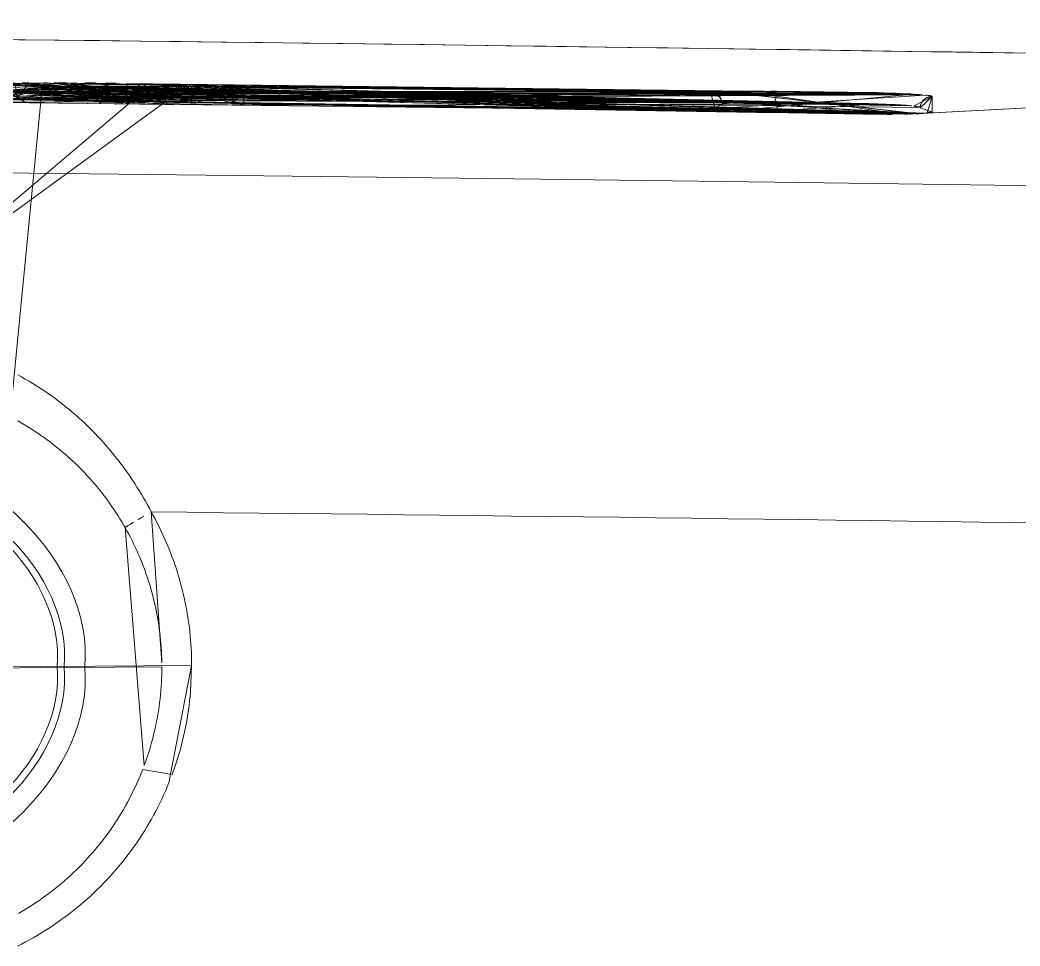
# Model space of a CAD drawing. Header units: millimetres. Extents: x 521 to 148073, y -17811 to 32040.
# Drawn here: x 59825.83 to 59843.48, y 10262.52 to 10278.86 of the extents above; entities that cross this region are included whole.
import ezdxf

# ---------------------------------------------------------------- set-up
doc = ezdxf.new("R2010")
doc.units = ezdxf.units.MM
doc.layers.add('Datové rozvody', color=6, linetype='Continuous')
doc.layers.add('PDF_Geometrie', color=7, linetype='Continuous', true_color=0xbdbdbd)

# ---------------------------------------------------------------- blocks, each defined once
blk = doc.blocks.new('projektor')
at = {"layer": 'PDF_Geometrie', "lineweight": 13}
for points in [[(86469.263, 15035.008), (86469.236, 15032.116), (86469.208, 15029.33), (86469.18, 15026.645), (86469.152, 15024.047), (86469.122, 15021.533), (86469.094, 15019.107), (86469.065, 15016.757), (86469.035, 15014.483), (86469.006, 15012.286), (86468.978, 15010.157), (86468.948, 15008.094), (86468.92, 15006.098)], [(86463.075, 15023.428), (86463.125, 15023.458), (86463.176, 15023.487), (86463.228, 15023.519), (86463.279, 15023.55), (86463.329, 15023.583), (86463.379, 15023.615), (86463.429, 15023.65), (86463.479, 15023.684), (86463.529, 15023.72), (86463.579, 15023.757), (86463.629, 15023.794), (86463.677, 15023.832), (86463.727, 15023.872), (86463.775, 15023.911), (86463.824, 15023.952), (86463.872, 15023.993), (86463.92, 15024.035), (86463.967, 15024.079), (86464.015, 15024.123), (86464.06, 15024.168), (86464.107, 15024.213), (86464.152, 15024.259), (86464.198, 15024.307), (86464.242, 15024.355), (86464.287, 15024.404), (86464.331, 15024.453), (86464.374, 15024.503), (86464.416, 15024.554), (86464.459, 15024.606), (86464.5, 15024.659), (86464.541, 15024.712), (86464.581, 15024.766), (86464.621, 15024.82), (86464.659, 15024.875), (86464.697, 15024.93), (86464.734, 15024.985), (86464.77, 15025.042), (86464.806, 15025.099), (86464.841, 15025.156), (86464.875, 15025.214), (86464.907, 15025.272)], [(86468.685, 15041.018), (86470.632, 15024.855), (86470.633, 15024.854), (86470.634, 15024.854), (86470.635, 15024.852), (86470.636, 15024.851), (86470.636, 15024.849), (86470.637, 15024.846), (86470.638, 15024.843), (86470.639, 15024.84), (86470.64, 15024.837), (86470.641, 15024.833), (86470.641, 15024.829), (86470.641, 15024.824), (86470.642, 15024.819), (86470.643, 15024.814), (86470.644, 15024.808), (86470.645, 15024.802), (86470.646, 15024.795), (86470.646, 15024.789), (86470.647, 15024.782), (86470.648, 15024.775), (86470.648, 15024.767), (86470.648, 15024.759), (86470.649, 15024.751), (86470.651, 15024.732), (86470.4, 15022.913), (86470.399, 15022.913), (86470.399, 15022.914), (86470.399, 15022.915), (86470.398, 15022.916), (86470.398, 15022.917), (86470.398, 15022.918), (86470.398, 15022.919), (86470.397, 15022.92), (86470.397, 15022.923), (86470.397, 15022.924), (86470.397, 15022.926), (86470.397, 15022.928), (86470.397, 15022.93), (86470.397, 15022.932), (86470.397, 15022.934), (86470.396, 15022.937), (86470.396, 15022.939), (86470.396, 15022.942), (86470.396, 15022.948)], [(86471.575, 15036.937), (86471.542, 15033.564), (86471.509, 15030.308), (86471.475, 15027.17), (86471.44, 15024.134), (86471.404, 15021.201), (86471.369, 15018.37), (86471.332, 15015.629), (86471.296, 15012.977), (86471.259, 15010.415), (86471.223, 15007.933)], [(86456.45, 15025.262), (86456.485, 15025.202), (86456.52, 15025.143), (86456.557, 15025.084), (86456.594, 15025.025), (86456.632, 15024.967), (86456.67, 15024.909), (86456.711, 15024.852), (86456.751, 15024.796), (86456.793, 15024.74), (86456.834, 15024.685), (86456.877, 15024.63), (86456.921, 15024.577), (86456.966, 15024.524), (86457.011, 15024.471), (86457.057, 15024.419), (86457.104, 15024.367), (86457.151, 15024.317), (86457.199, 15024.266), (86457.248, 15024.217), (86457.298, 15024.169), (86457.348, 15024.121), (86457.398, 15024.073), (86457.45, 15024.027), (86457.503, 15023.981), (86457.556, 15023.937), (86457.609, 15023.892), (86457.663, 15023.848), (86457.717, 15023.805), (86457.773, 15023.764), (86457.829, 15023.723), (86457.886, 15023.682), (86457.943, 15023.643), (86458, 15023.604), (86458.059, 15023.566), (86458.117, 15023.53), (86458.177, 15023.493), (86458.236, 15023.459), (86458.297, 15023.424), (86458.357, 15023.39), (86458.419, 15023.358), (86458.48, 15023.325), (86458.543, 15023.295), (86458.605, 15023.264), (86458.668, 15023.236), (86458.731, 15023.207), (86458.795, 15023.18), (86458.86, 15023.153), (86458.924, 15023.128), (86458.836, 15022.623), (86458.908, 15022.597), (86458.981, 15022.573), (86459.053, 15022.548), (86459.126, 15022.525), (86459.2, 15022.503), (86459.274, 15022.482), (86459.347, 15022.462), (86459.422, 15022.443), (86459.496, 15022.425), (86459.571, 15022.409), (86459.646, 15022.394), (86459.722, 15022.378), (86459.797, 15022.365), (86459.872, 15022.353), (86459.948, 15022.342), (86460.024, 15022.331), (86460.101, 15022.322), (86460.176, 15022.314), (86460.253, 15022.307), (86460.711, 15022.288), (86460.635, 15033.032)], [(86455.891, 15025.278), (86455.926, 15025.21), (86455.961, 15025.142), (86455.998, 15025.075), (86456.034, 15025.008), (86456.073, 15024.941), (86456.112, 15024.876), (86456.152, 15024.811), (86456.193, 15024.745), (86456.235, 15024.681), (86456.278, 15024.618), (86456.322, 15024.555), (86456.367, 15024.493), (86456.412, 15024.431), (86456.459, 15024.37), (86456.506, 15024.31), (86456.555, 15024.251), (86456.604, 15024.192), (86456.653, 15024.134), (86456.704, 15024.076), (86456.756, 15024.019), (86456.808, 15023.963), (86456.861, 15023.908), (86456.915, 15023.853), (86456.969, 15023.8), (86457.025, 15023.748), (86457.081, 15023.695), (86457.138, 15023.644), (86457.196, 15023.593), (86457.254, 15023.544), (86457.313, 15023.494), (86457.373, 15023.446), (86457.433, 15023.4), (86457.494, 15023.354), (86457.556, 15023.308), (86457.619, 15023.263), (86457.682, 15023.22), (86457.745, 15023.177), (86457.809, 15023.135), (86457.874, 15023.094), (86457.94, 15023.055), (86458.006, 15023.015), (86458.072, 15022.977), (86458.139, 15022.941), (86458.207, 15022.904), (86458.275, 15022.869), (86458.344, 15022.835), (86458.413, 15022.801), (86458.482, 15022.77), (86458.552, 15022.738), (86458.622, 15022.708), (86458.693, 15022.678), (86460.711, 15022.288), (86460.784, 15022.288), (86460.855, 15022.29), (86460.928, 15022.292), (86461, 15022.296), (86461.072, 15022.3), (86461.144, 15022.306), (86461.215, 15022.312), (86461.287, 15022.319), (86461.358, 15022.327), (86461.429, 15022.337), (86461.5, 15022.347), (86461.571, 15022.358), (86461.641, 15022.37), (86461.711, 15022.382), (86461.781, 15022.397), (86461.85, 15022.411), (86461.92, 15022.427), (86461.988, 15022.443), (86462.057, 15022.461), (86462.124, 15022.479), (86462.193, 15022.498), (86462.26, 15022.518), (86462.327, 15022.539), (86462.394, 15022.56), (86462.46, 15022.583), (86462.526, 15022.606), (86462.592, 15022.631), (86462.658, 15022.655), (86462.722, 15022.681), (86462.786, 15022.708), (86462.85, 15022.734), (86462.913, 15022.763), (86462.977, 15022.792), (86463.04, 15022.822), (86463.102, 15022.852), (86463.163, 15022.884), (86463.224, 15022.915), (86463.285, 15022.948), (86463.346, 15022.982), (86460.753, 15022.799), (86460.819, 15022.801), (86460.885, 15022.803), (86460.95, 15022.807), (86461.015, 15022.811), (86461.08, 15022.816), (86461.145, 15022.822), (86461.21, 15022.828), (86461.275, 15022.835), (86461.339, 15022.844), (86461.403, 15022.853), (86461.467, 15022.864), (86461.531, 15022.874), (86461.594, 15022.886), (86461.658, 15022.898), (86461.72, 15022.911), (86461.783, 15022.926), (86461.845, 15022.941), (86461.907, 15022.956), (86461.969, 15022.972), (86462.03, 15022.99), (86462.091, 15023.008), (86462.152, 15023.027), (86462.212, 15023.047), (86462.273, 15023.067), (86462.333, 15023.088), (86462.392, 15023.11), (86462.451, 15023.132), (86462.51, 15023.155), (86462.568, 15023.18), (86462.627, 15023.204), (86462.683, 15023.23), (86462.741, 15023.256), (86462.797, 15023.284), (86462.854, 15023.311), (86462.91, 15023.34), (86462.965, 15023.368), (86463.02, 15023.398), (86463.075, 15023.428), (86458.989, 15023.104), (86459.054, 15023.079), (86459.12, 15023.057), (86459.186, 15023.034), (86459.252, 15023.014), (86459.318, 15022.994), (86459.386, 15022.975), (86459.453, 15022.957), (86459.519, 15022.94), (86459.587, 15022.924), (86459.655, 15022.909), (86459.723, 15022.895), (86459.791, 15022.882), (86459.86, 15022.87), (86459.928, 15022.858), (86459.997, 15022.847), (86460.066, 15022.838), (86460.135, 15022.83), (86460.203, 15022.823), (86460.273, 15022.817), (86460.342, 15022.812), (86460.411, 15022.807), (86460.48, 15022.803), (86460.549, 15022.801), (86460.619, 15022.799), (86460.688, 15022.799), (86460.619, 15032.53)], [(86463.346, 15022.982), (86463.407, 15023.014), (86463.468, 15023.047), (86463.529, 15023.081), (86463.59, 15023.116), (86463.651, 15023.151), (86463.712, 15023.188), (86463.772, 15023.226), (86463.832, 15023.264), (86463.892, 15023.304), (86463.952, 15023.344), (86464.012, 15023.384), (86464.071, 15023.427), (86464.13, 15023.47), (86464.189, 15023.514), (86464.247, 15023.558), (86464.304, 15023.604), (86464.362, 15023.651), (86464.419, 15023.699), (86464.476, 15023.748), (86464.532, 15023.796), (86464.588, 15023.847), (86464.643, 15023.898), (86464.698, 15023.95), (86464.751, 15024.003), (86464.804, 15024.057), (86464.857, 15024.112), (86464.909, 15024.168), (86464.961, 15024.224), (86465.011, 15024.281), (86465.061, 15024.339), (86465.111, 15024.397), (86465.158, 15024.457), (86465.206, 15024.516), (86465.253, 15024.577), (86465.298, 15024.638), (86465.343, 15024.7), (86465.386, 15024.762), (86465.429, 15024.825), (86465.471, 15024.888), (86465.512, 15024.951), (86465.551, 15025.015), (86465.59, 15025.079), (86465.627, 15025.144), (86465.664, 15025.209), (86465.699, 15025.274)], [(86463.438, 15032.283), (86470.399, 15022.728), (86470.394, 15022.725), (86470.388, 15022.723), (86470.383, 15022.722), (86470.376, 15022.72), (86470.37, 15022.718), (86470.364, 15022.717), (86470.357, 15022.716), (86470.352, 15022.715), (86470.345, 15022.714), (86470.342, 15022.714)], [(86463.16, 15031.853), (86470.537, 15023.155), (86470.54, 15023.159), (86470.541, 15023.161), (86470.544, 15023.164), (86470.545, 15023.166), (86470.547, 15023.169), (86470.549, 15023.172), (86470.55, 15023.174), (86470.552, 15023.177), (86470.554, 15023.18), (86470.555, 15023.182), (86470.557, 15023.185), (86470.559, 15023.188), (86470.561, 15023.19), (86470.562, 15023.193), (86470.563, 15023.196), (86470.565, 15023.199), (86470.566, 15023.201), (86470.567, 15023.204), (86470.568, 15023.207), (86470.57, 15023.21), (86470.571, 15023.213), (86470.571, 15023.215), (86470.573, 15023.219), (86470.574, 15023.222), (86470.575, 15023.225), (86470.575, 15023.228), (86470.576, 15023.23), (86470.577, 15023.233), (86470.578, 15023.236), (86470.579, 15023.239), (86470.58, 15023.242), (86470.58, 15023.244), (86470.58, 15023.247), (86470.581, 15023.25), (86470.581, 15023.253), (86470.582, 15023.256), (86470.582, 15023.258), (86470.583, 15023.261), (86470.583, 15023.264), (86470.584, 15023.267), (86470.584, 15023.269), (86470.584, 15023.272), (86470.584, 15023.275)], [(86470.646, 15026.036), (86470.366, 15013.04), (86470.366, 15013.05), (86470.365, 15013.059), (86470.364, 15013.068), (86470.363, 15013.077), (86470.362, 15013.085), (86470.362, 15013.093), (86470.361, 15013.1), (86470.36, 15013.107), (86470.359, 15013.114), (86470.358, 15013.121), (86470.357, 15013.127), (86470.356, 15013.132), (86470.355, 15013.139), (86470.354, 15013.144), (86470.353, 15013.148), (86470.352, 15013.153), (86470.352, 15013.156), (86470.35, 15013.16), (86470.349, 15013.163), (86470.348, 15013.166), (86470.347, 15013.168), (86470.346, 15013.17), (86470.345, 15013.172), (86470.344, 15013.173), (86470.343, 15013.174), (86470.341, 15013.175), (86470.34, 15013.175), (86470.555, 15013.243), (86470.554, 15013.255), (86470.554, 15013.265), (86470.553, 15013.274), (86470.552, 15013.283), (86470.551, 15013.292), (86470.55, 15013.3), (86470.549, 15013.308), (86470.549, 15013.316), (86470.547, 15013.323), (86470.546, 15013.329), (86470.545, 15013.336), (86470.545, 15013.341), (86470.544, 15013.346), (86470.543, 15013.351), (86470.541, 15013.355), (86470.54, 15013.359), (86470.54, 15013.363), (86470.539, 15013.366), (86470.538, 15013.368), (86470.536, 15013.371), (86470.536, 15013.373), (86470.535, 15013.374), (86470.533, 15013.374), (86470.532, 15013.375), (86470.423, 15025.505)], [(86470.376, 15025.582), (86470.193, 15009.661), (86471.024, 14993.937)], [(86470.444, 15025.836), (86470.613, 15023.269), (86470.612, 15023.262), (86470.612, 15023.255), (86470.611, 15023.249), (86470.61, 15023.243), (86470.609, 15023.236), (86470.607, 15023.23), (86470.606, 15023.224), (86470.604, 15023.216), (86470.601, 15023.21), (86470.599, 15023.204), (86470.597, 15023.198), (86470.594, 15023.192), (86470.592, 15023.186), (86470.588, 15023.181), (86470.584, 15023.175), (86470.581, 15023.169), (86470.578, 15023.164), (86470.574, 15023.159), (86470.57, 15023.152), (86470.566, 15023.147), (86470.561, 15023.142), (86470.557, 15023.138), (86470.552, 15023.133), (86470.547, 15023.129), (86470.542, 15023.124), (86470.537, 15023.12), (86470.536, 15023.119), (86470.524, 15022.906), (86470.524, 15022.899), (86470.523, 15022.893), (86470.523, 15022.886), (86470.522, 15022.88), (86470.52, 15022.874), (86470.519, 15022.867), (86470.517, 15022.86), (86470.515, 15022.854), (86470.513, 15022.848), (86470.511, 15022.841), (86470.509, 15022.835), (86470.505, 15022.829), (86470.503, 15022.824), (86470.5, 15022.818), (86470.496, 15022.812), (86470.493, 15022.807), (86470.489, 15022.8), (86470.485, 15022.795), (86470.482, 15022.79), (86470.478, 15022.785), (86470.473, 15022.78), (86470.469, 15022.775), (86470.463, 15022.77), (86470.459, 15022.766), (86470.454, 15022.762), (86470.449, 15022.757), (86470.444, 15022.753), (86470.439, 15022.75), (86470.4, 15022.906), (86470.4, 15022.899), (86470.399, 15022.893), (86470.398, 15022.886), (86470.397, 15022.88), (86470.396, 15022.874), (86470.394, 15022.867), (86470.392, 15022.86), (86470.391, 15022.854), (86470.389, 15022.848), (86470.387, 15022.841), (86470.384, 15022.835), (86470.382, 15022.829), (86470.378, 15022.824), (86470.375, 15022.818), (86470.372, 15022.812), (86470.368, 15022.807), (86470.365, 15022.8), (86470.361, 15022.795), (86470.357, 15022.79), (86470.353, 15022.785), (86470.348, 15022.78), (86470.344, 15022.775), (86470.646, 15026.036)], [(86470.531, 15023.306), (86470.531, 15023.304), (86470.531, 15023.302), (86470.531, 15023.299), (86470.531, 15023.297), (86470.532, 15023.295), (86470.532, 15023.292), (86470.532, 15023.29), (86470.533, 15023.288), (86470.533, 15023.283), (86470.467, 15025.741)], [(86470.443, 15025.836), (86470.643, 15024.828), (86470.435, 15025.558)], [(86470.437, 15025.538), (86470.194, 15009.652), (86470.195, 15009.644), (86470.196, 15009.637), (86470.197, 15009.63), (86470.198, 15009.623), (86470.199, 15009.617), (86470.2, 15009.612), (86470.201, 15009.607), (86470.202, 15009.602), (86470.204, 15009.598), (86470.205, 15009.593), (86470.205, 15009.589), (86470.206, 15009.586), (86470.208, 15009.584), (86470.209, 15009.582), (86470.209, 15009.58), (86470.21, 15009.579), (86470.212, 15009.578), (86470.213, 15009.578)], [(86470.402, 15025.836), (86470.379, 15025.837), (86470.337, 15022.3)], [(86470.55, 15025.52), (86470.53, 15023.287), (86470.531, 15023.286), (86470.531, 15023.285), (86470.531, 15023.284), (86470.531, 15023.284), (86470.531, 15023.282), (86470.531, 15023.281), (86470.531, 15023.28), (86470.532, 15023.279), (86470.532, 15023.277), (86470.532, 15023.275), (86470.532, 15023.273), (86470.533, 15023.271), (86470.533, 15023.269), (86470.533, 15023.267), (86470.533, 15023.265), (86470.534, 15023.262), (86470.534, 15023.26), (86470.534, 15023.257), (86470.352, 15023.49), (86470.389, 15023.482), (86470.382, 15025.764)], [(86470.396, 15022.948), (86470.395, 15022.953), (86470.653, 15024.704), (86470.535, 15023.246), (86470.437, 15025.542), (86470.695, 15025.665), (86470.183, 15009.808)], [(86470.435, 15025.57), (86470.471, 15023.431), (86470.474, 15023.428), (86470.477, 15023.425), (86470.48, 15023.422), (86470.483, 15023.418), (86470.486, 15023.415), (86470.488, 15023.412), (86470.491, 15023.409), (86470.493, 15023.405), (86470.495, 15023.402), (86470.498, 15023.399), (86470.5, 15023.395), (86470.502, 15023.391), (86470.504, 15023.388), (86470.505, 15023.384), (86470.508, 15023.381), (86470.51, 15023.378), (86470.511, 15023.375), (86470.512, 15023.372), (86470.514, 15023.368), (86470.515, 15023.365), (86470.516, 15023.362), (86470.518, 15023.359), (86470.519, 15023.356), (86470.519, 15023.353), (86470.52, 15023.35), (86470.521, 15023.348), (86470.522, 15023.345), (86470.523, 15023.342), (86470.523, 15023.339), (86470.524, 15023.337), (86470.525, 15023.333), (86470.526, 15023.331), (86470.526, 15023.328), (86470.527, 15023.326), (86470.528, 15023.323), (86470.528, 15023.321), (86470.529, 15023.318), (86470.529, 15023.316), (86470.53, 15023.313), (86470.53, 15023.311), (86470.531, 15023.309), (86470.531, 15023.306), (86470.545, 15024.993), (86470.547, 15024.991), (86470.549, 15024.988), (86470.551, 15024.985), (86470.554, 15024.982), (86470.557, 15024.98), (86470.558, 15024.977), (86470.561, 15024.974), (86470.562, 15024.972), (86470.564, 15024.969), (86470.566, 15024.966), (86470.568, 15024.964), (86470.57, 15024.961), (86470.571, 15024.958), (86470.573, 15024.955), (86470.575, 15024.952), (86470.576, 15024.95), (86470.578, 15024.947), (86470.58, 15024.944), (86470.581, 15024.941), (86470.582, 15024.938), (86470.584, 15024.935), (86470.585, 15024.932), (86470.587, 15024.93), (86470.587, 15024.926), (86470.589, 15024.923), (86470.59, 15024.92), (86470.591, 15024.917), (86470.592, 15024.914), (86470.593, 15024.911), (86470.594, 15024.908), (86470.595, 15024.905), (86470.596, 15024.903), (86470.597, 15024.9), (86470.597, 15024.897), (86470.598, 15024.894), (86470.598, 15024.891), (86470.599, 15024.888), (86470.6, 15024.885), (86470.601, 15024.882), (86470.601, 15024.879), (86470.601, 15024.876), (86470.601, 15024.873), (86470.601, 15024.871), (86470.602, 15024.867), (86470.602, 15024.864), (86470.602, 15024.861), (86470.603, 15024.858), (86470.603, 15024.855), (86470.38, 15025.71)], [(86470.437, 15025.54), (86470.437, 15025.529), (86470.171, 15010.445)], [(86470.563, 15025.484), (86470.563, 15025.469), (86470.175, 15010.052)], [(86470.175, 15010.054), (86470.177, 15010.003), (86470.563, 15025.473), (86470.176, 15009.997), (86470.659, 15024.5)], [(86470.565, 15013.072), (86470.563, 15013.103), (86470.562, 15025.504), (86470.18, 15009.879), (86470.374, 15012.901), (86470.656, 15024.611), (86470.656, 15024.622)], [(86470.562, 15025.307), (86470.561, 15025.288), (86470.395, 15023.179), (86470.423, 15025.466), (86470.352, 15010.515), (86470.205, 15012.606)], [(86470.209, 15012.764), (86470.207, 15012.681), (86470.561, 15025.275), (86470.396, 15023.192), (86470.423, 15025.478)], [(86470.215, 15012.882), (86470.21, 15012.763), (86470.561, 15025.257), (86470.397, 15023.205), (86470.423, 15025.49)], [(86470.216, 15012.904), (86470.214, 15012.837), (86470.646, 15023.573), (86470.533, 15022.974), (86470.424, 15025.501), (86470.56, 15025.255), (86470.397, 15023.218)], [(86470.646, 15023.573), (86470.644, 15023.533), (86470.341, 15010.252), (86470.643, 15023.52), (86470.532, 15022.962), (86470.425, 15025.513), (86470.56, 15025.247), (86470.397, 15023.225), (86470.218, 15012.937)], [(86470.233, 15013.161), (86470.231, 15013.138), (86470.551, 15025.532), (86470.53, 15022.929), (86470.531, 15022.942), (86470.513, 15009.794), (86470.656, 15022.445), (86470.451, 15022.614), (86470.4, 15023.257)], [(86470.55, 15025.52), (86470.55, 15025.526), (86470.331, 15010.072)], [(86470.564, 15025.445), (86470.564, 15025.42), (86470.393, 15023.047), (86470.572, 15012.682)], [(86470.561, 15025.525), (86470.53, 15022.94), (86470.53, 15022.937), (86470.53, 15022.935), (86470.529, 15022.933), (86470.529, 15022.93), (86470.529, 15022.928), (86470.528, 15022.926), (86470.528, 15022.925), (86470.528, 15022.923), (86470.528, 15022.92), (86470.527, 15022.919), (86470.527, 15022.918), (86470.527, 15022.917), (86470.526, 15022.916), (86470.526, 15022.915), (86470.526, 15022.914), (86470.525, 15022.913), (86470.525, 15022.912), (86470.524, 15022.912), (86470.4, 15023.26), (86470.4, 15023.262), (86470.4, 15023.265), (86470.401, 15023.267), (86470.401, 15023.269), (86470.401, 15023.271), (86470.401, 15023.273), (86470.401, 15023.275), (86470.401, 15023.277), (86470.401, 15023.279), (86470.402, 15023.28), (86470.402, 15023.281), (86470.402, 15023.283), (86470.403, 15023.284), (86470.403, 15023.285), (86470.404, 15023.286), (86470.404, 15023.287), (86470.551, 15025.532)], [(86470.519, 15009.897), (86470.523, 15009.945), (86470.531, 15022.955), (86470.558, 15025.221), (86470.425, 15025.521)], [(86470.513, 15009.794), (86470.514, 15009.821), (86470.659, 15022.488), (86470.453, 15022.652), (86470.427, 15025.539), (86470.635, 15023.397)], [(86470.533, 15023.283), (86470.533, 15023.278), (86470.561, 15025.552)], [(86470.564, 15025.426), (86470.564, 15025.405), (86470.572, 15012.574)], [(86470.707, 15025.4), (86470.703, 15025.478), (86470.565, 15013.072)], [(86470.171, 15010.357), (86470.172, 15010.261), (86470.421, 15025.337)], [(86470.561, 15025.257), (86470.56, 15025.245), (86470.215, 15012.882)], [(86470.562, 15025.326), (86470.562, 15025.306), (86470.354, 15010.589)], [(86470.393, 15023.106), (86470.394, 15023.126), (86470.563, 15025.343)], [(86470.709, 15025.317), (86470.707, 15025.4), (86470.394, 15022.983), (86470.422, 15025.267), (86470.536, 15023.218), (86470.566, 15013.024)], [(86470.395, 15022.967), (86470.394, 15022.974), (86470.422, 15025.259)], [(86470.57, 15012.235), (86470.571, 15012.349), (86470.421, 15025.396)], [(86470.661, 15024.118), (86470.659, 15024.031), (86470.563, 15025.366)], [(86470.333, 15010.113), (86470.336, 15010.157), (86470.64, 15023.457), (86470.531, 15022.961), (86470.398, 15023.239), (86470.559, 15025.233)], [(86470.379, 15012.69), (86470.378, 15012.739), (86470.484, 15024.522), (86470.536, 15023.188), (86470.714, 15025.08)], [(86470.648, 15024.777), (86470.649, 15024.767), (86470.188, 15009.738)], [(86470.647, 15024.795), (86470.648, 15024.786), (86470.19, 15009.715)], [(86470.645, 15024.813), (86470.646, 15024.804), (86470.191, 15009.698)], [(86470.646, 15024.804), (86470.647, 15024.795), (86470.191, 15009.704)], [(86470.192, 15009.692), (86470.193, 15009.686), (86470.645, 15024.813)], [(86470.643, 15024.828), (86470.644, 15024.821), (86470.193, 15009.681)], [(86470.381, 15012.57), (86470.38, 15012.639), (86470.661, 15024.319), (86470.717, 15024.822), (86470.536, 15023.161)], [(86470.584, 15023.275), (86470.603, 15024.855)], [(86470.381, 15012.425), (86470.381, 15012.499), (86470.536, 15023.116), (86470.719, 15024.479)], [(86470.38, 15012.639), (86470.379, 15012.69), (86470.661, 15024.382)], [(86470.344, 15010.301), (86470.346, 15010.371), (86470.648, 15023.594), (86470.477, 15024.086)], [(86470.514, 15009.821), (86470.517, 15009.85), (86470.476, 15024.065), (86470.662, 15022.533), (86470.457, 15022.693)], [(86470.661, 15024.186), (86470.661, 15024.1), (86470.572, 15012.462)], [(86470.356, 15010.664), (86470.357, 15010.721), (86470.657, 15023.877)], [(86470.541, 15010.401), (86470.545, 15010.513), (86470.655, 15023.813), (86470.707, 15023.582)], [(86470.707, 15023.582), (86470.711, 15023.759)], [(86470.341, 15010.252), (86470.344, 15010.301), (86470.646, 15023.555)], [(86470.641, 15023.495), (86470.64, 15023.472), (86470.223, 15013.041)], [(86470.236, 15013.198), (86470.235, 15013.183), (86470.632, 15023.372)], [(86470.634, 15023.379), (86470.632, 15023.363), (86470.324, 15009.994)], [(86470.635, 15023.397), (86470.634, 15023.379), (86470.327, 15010.019)], [(86470.637, 15023.428), (86470.636, 15023.409), (86470.328, 15010.044)], [(86470.356, 15023.489), (86470.352, 15023.49)], [(86470.394, 15023.48), (86470.369, 15023.487)], [(86470.538, 15010.292), (86470.541, 15010.401), (86470.702, 15023.41)], [(86470.636, 15023.409), (86470.634, 15023.389)], [(86470.638, 15023.435), (86470.636, 15023.415)], [(86470.531, 15022.941), (86470.531, 15022.935), (86470.399, 15023.252), (86470.228, 15013.117), (86470.228, 15013.11)], [(86470.244, 15013.267), (86470.243, 15013.261), (86470.626, 15023.302)], [(86470.319, 15009.949), (86470.322, 15009.971), (86470.632, 15023.353)], [(86470.536, 15010.209), (86470.538, 15010.292), (86470.534, 15023.008), (86470.697, 15023.243)], [(86470.536, 15023.19), (86470.536, 15023.175)], [(86470.536, 15023.08), (86470.536, 15023.054), (86470.197, 15012.303)], [(86470.202, 15012.523), (86470.199, 15012.408), (86470.536, 15023.042)], [(86470.394, 15023.146), (86470.395, 15023.165)], [(86470.532, 15010.129), (86470.536, 15010.209), (86470.693, 15023.114), (86470.533, 15022.988)], [(86470.245, 15013.292), (86470.24, 15013.243), (86470.526, 15022.9), (86470.526, 15022.898), (86470.526, 15022.896), (86470.525, 15022.893), (86470.525, 15022.891), (86470.524, 15022.889), (86470.524, 15022.886), (86470.523, 15022.884), (86470.523, 15022.882), (86470.523, 15022.879), (86470.522, 15022.877), (86470.522, 15022.874), (86470.521, 15022.872), (86470.52, 15022.87), (86470.52, 15022.867), (86470.519, 15022.865), (86470.519, 15022.862), (86470.518, 15022.859), (86470.517, 15022.856), (86470.516, 15022.854), (86470.515, 15022.851), (86470.514, 15022.848), (86470.513, 15022.845), (86470.512, 15022.841), (86470.51, 15022.838), (86470.509, 15022.835), (86470.508, 15022.832), (86470.506, 15022.828), (86470.505, 15022.825), (86470.503, 15022.822), (86470.5, 15022.818), (86470.499, 15022.815), (86470.496, 15022.811), (86470.494, 15022.808), (86470.492, 15022.803), (86470.489, 15022.8), (86470.487, 15022.796), (86470.484, 15022.793), (86470.482, 15022.789), (86470.479, 15022.786), (86470.476, 15022.782), (86470.473, 15022.779)], [(86470.318, 15009.928), (86470.319, 15009.949), (86470.528, 15022.912)], [(86470.53, 15022.929), (86470.529, 15022.924), (86470.653, 15022.405), (86470.448, 15022.578), (86470.51, 15009.767)], [(86470.683, 15022.872), (86470.688, 15022.99), (86470.532, 15010.129)], [(86470.239, 15013.224), (86470.237, 15013.211), (86470.646, 15022.331), (86470.442, 15022.512)], [(86470.327, 15021.393), (86470.561, 15021.393), (86470.352, 15021.597), (86470.196, 15012.237), (86470.234, 15013.175), (86470.267, 15013.375)], [(86470.346, 15010.371), (86470.349, 15010.442), (86470.327, 15021.393)], [(86470.235, 15013.183), (86470.233, 15013.161)], [(86470.369, 15012.998), (86470.367, 15013.02), (86470.187, 15009.751)], [(86470.196, 15012.235), (86470.378, 15012.237), (86470.174, 15010.718)], [(86470.546, 15010.626), (86470.57, 15012.235), (86470.379, 15012.275)], [(86470.178, 15009.945), (86470.179, 15009.897)], [(86470.183, 15009.794), (86470.185, 15009.767), (86470.185, 15009.786), (86471.018, 14994.028)], [(86470.185, 15009.767), (86470.187, 15009.743)], [(86470.213, 15009.578), (86470.478, 15009.578), (86470.286, 15009.784)]]:
    blk.add_lwpolyline(points, dxfattribs=at)
for points in [[(86470.714, 15023.939), (86470.716, 15024.12), (86470.38, 15012.35), (86470.625, 15026.738), (86470.411, 15026.538)], [(86470.603, 15024.855), (86470.632, 15024.855), (86461.042, 15025.792), (86470.435, 15025.836), (86470.422, 15025.836), (86470.617, 15026.036), (86470.397, 15026.538)], [(86470.182, 15009.845), (86470.183, 15009.82), (86470.653, 15024.683), (86470.483, 15024.542), (86470.371, 15012.951), (86470.653, 15024.671), (86470.697, 15025.621), (86470.423, 15025.245), (86470.535, 15023.252), (86470.395, 15022.96), (86470.535, 15023.239)], [(86470.651, 15024.74), (86470.652, 15024.722), (86470.561, 15025.539), (86470.437, 15025.548), (86470.693, 15025.706), (86470.437, 15025.532), (86470.371, 15012.976)], [(86470.65, 15024.757), (86470.651, 15024.74), (86470.691, 15025.745), (86470.534, 15023.266)], [(86470.562, 15025.497), (86470.563, 15025.485), (86470.178, 15009.958), (86470.178, 15009.945), (86470.376, 15012.83)], [(86470.562, 15025.504), (86470.562, 15025.497), (86470.179, 15009.916), (86470.536, 15023.228), (86470.657, 15024.588)], [(86470.395, 15022.96), (86470.395, 15022.967), (86470.181, 15009.85), (86470.535, 15023.232), (86470.563, 15025.502)], [(86470.561, 15025.519), (86470.562, 15025.511), (86470.562, 15013.131), (86470.182, 15009.845), (86470.655, 15024.654), (86470.373, 15012.927), (86470.655, 15024.648)], [(86470.561, 15025.525), (86470.561, 15025.519), (86470.183, 15009.794), (86470.561, 15013.159)], [(86470.531, 15022.955), (86470.531, 15022.948), (86470.426, 15025.527), (86470.519, 15009.897), (86470.224, 15013.048)], [(86470.64, 15023.472), (86470.638, 15023.449), (86470.55, 15025.52), (86470.333, 15010.113), (86470.531, 15022.954), (86470.638, 15023.435), (86470.558, 15025.217), (86470.477, 15024.086)], [(86470.561, 15025.552), (86470.561, 15025.544), (86470.437, 15025.553), (86470.559, 15013.198)], [(86470.421, 15025.292), (86470.421, 15025.305), (86470.174, 15010.109), (86470.57, 15012.844), (86470.393, 15023.02)], [(86470.536, 15023.228), (86470.536, 15023.216), (86470.658, 15024.532), (86470.709, 15025.317), (86470.421, 15025.279), (86470.394, 15022.994)], [(86470.714, 15025.08), (86470.712, 15025.201), (86470.569, 15012.919), (86470.421, 15025.292)], [(86470.457, 15022.693), (86470.462, 15022.768), (86470.422, 15025.234), (86470.422, 15025.229), (86470.421, 15025.224), (86470.42, 15025.218), (86470.418, 15025.213), (86470.417, 15025.208), (86470.415, 15025.203), (86470.413, 15025.198), (86470.412, 15025.193), (86470.409, 15025.189), (86470.406, 15025.184), (86470.404, 15025.179), (86470.401, 15025.174), (86470.398, 15025.17), (86470.395, 15025.166), (86470.392, 15025.16), (86470.388, 15025.156), (86470.384, 15025.152), (86470.38, 15025.148), (86470.376, 15025.144), (86470.371, 15025.14)], [(86470.632, 15024.855), (86470.632, 15024.862), (86470.632, 15024.869), (86470.631, 15024.876), (86470.631, 15024.882), (86470.63, 15024.889), (86470.628, 15024.895), (86470.627, 15024.901), (86470.626, 15024.908), (86470.624, 15024.914), (86470.622, 15024.92), (86470.62, 15024.926), (86470.618, 15024.933), (86470.615, 15024.939), (86470.612, 15024.945), (86470.609, 15024.951), (86470.606, 15024.957), (86470.602, 15024.963), (86470.599, 15024.968), (86470.596, 15024.973), (86470.592, 15024.979), (86470.587, 15024.984), (86470.583, 15024.99), (86470.579, 15024.995), (86470.575, 15025), (86470.57, 15025.004), (86470.565, 15025.009), (86470.56, 15025.013), (86470.554, 15025.017), (86470.549, 15025.021), (86470.545, 15025.024), (86470.53, 15023.293), (86470.529, 15023.3), (86470.529, 15023.306), (86470.528, 15023.313), (86470.527, 15023.319), (86470.526, 15023.326), (86470.524, 15023.332), (86470.523, 15023.339), (86470.521, 15023.346), (86470.519, 15023.352), (86470.517, 15023.358), (86470.514, 15023.364), (86470.512, 15023.37), (86470.51, 15023.376), (86470.506, 15023.382), (86470.504, 15023.388), (86470.5, 15023.393), (86470.496, 15023.4), (86470.493, 15023.405), (86470.488, 15023.41), (86470.485, 15023.416), (86470.481, 15023.421), (86470.476, 15023.425), (86470.472, 15023.43), (86470.467, 15023.435), (86470.462, 15023.439), (86470.457, 15023.443), (86470.405, 15023.293), (86470.404, 15023.3), (86470.404, 15023.306), (86470.403, 15023.313), (86470.402, 15023.319), (86470.401, 15023.326), (86470.4, 15023.332), (86470.398, 15023.339), (86470.397, 15023.346), (86470.395, 15023.352), (86470.392, 15023.358), (86470.39, 15023.364), (86470.388, 15023.37), (86470.385, 15023.376), (86470.383, 15023.382), (86470.379, 15023.388), (86470.376, 15023.393), (86470.372, 15023.4), (86470.368, 15023.405), (86470.365, 15023.41), (86470.361, 15023.416), (86470.357, 15023.421), (86470.352, 15023.425), (86470.352, 15023.426), (86470.599, 15022.102), (86470.599, 15022.108), (86470.598, 15022.115), (86470.597, 15022.121), (86470.597, 15022.128), (86470.596, 15022.134), (86470.594, 15022.14), (86470.592, 15022.147), (86470.591, 15022.153), (86470.589, 15022.16), (86470.587, 15022.166), (86470.584, 15022.172), (86470.582, 15022.178), (86470.579, 15022.184), (86470.576, 15022.19), (86470.573, 15022.196), (86470.57, 15022.202), (86470.566, 15022.207), (86470.562, 15022.212), (86470.559, 15022.219), (86470.554, 15022.224), (86470.55, 15022.229), (86470.546, 15022.234), (86470.541, 15022.238), (86470.537, 15022.243), (86470.532, 15022.247), (86470.527, 15022.252), (86470.522, 15022.256), (86470.516, 15022.26), (86470.511, 15022.264), (86470.505, 15022.267), (86470.5, 15022.271), (86470.494, 15022.275), (86470.488, 15022.278), (86470.483, 15022.281), (86470.476, 15022.283), (86470.47, 15022.286), (86470.464, 15022.288), (86470.458, 15022.29), (86470.452, 15022.292), (86470.445, 15022.294), (86470.439, 15022.295), (86470.432, 15022.296), (86470.426, 15022.297), (86470.419, 15022.298), (86470.413, 15022.299), (86470.406, 15022.299)], [(86470.195, 15009.661), (86470.196, 15009.658), (86470.195, 15009.661), (86470.195, 15009.664), (86470.642, 15024.839), (86470.194, 15009.668), (86470.194, 15009.672)], [(86470.636, 15024.875), (86470.637, 15024.872), (86470.638, 15024.869), (86470.638, 15024.865), (86470.639, 15024.862), (86470.64, 15024.859), (86470.64, 15024.855), (86470.641, 15024.852), (86470.641, 15024.849)], [(86470.381, 15012.499), (86470.381, 15012.57), (86470.536, 15023.141), (86470.719, 15024.653)], [(86470.432, 15022.746), (86470.427, 15022.742), (86470.422, 15022.738), (86470.416, 15022.735), (86470.41, 15022.732), (86470.404, 15022.73), (86470.397, 15022.727), (86470.392, 15022.725), (86470.385, 15022.723), (86470.379, 15022.721), (86470.372, 15022.719), (86470.366, 15022.718), (86470.36, 15022.716), (86470.353, 15022.715), (86470.346, 15022.714), (86470.342, 15022.714), (86470.359, 15023.853), (86470.363, 15023.855), (86470.366, 15023.858), (86470.371, 15023.86), (86470.374, 15023.863), (86470.377, 15023.866), (86470.382, 15023.869), (86470.385, 15023.872), (86470.388, 15023.875), (86470.392, 15023.878), (86470.395, 15023.881), (86470.398, 15023.884), (86470.401, 15023.887), (86470.404, 15023.89), (86470.407, 15023.893), (86470.41, 15023.897), (86470.413, 15023.9), (86470.416, 15023.903), (86470.418, 15023.907), (86470.421, 15023.91), (86470.424, 15023.914), (86470.427, 15023.918), (86470.429, 15023.921), (86470.432, 15023.926), (86470.433, 15023.93), (86470.436, 15023.934), (86470.439, 15023.937), (86470.44, 15023.941), (86470.443, 15023.945), (86470.444, 15023.949), (86470.447, 15023.953), (86470.449, 15023.957), (86470.45, 15023.961), (86470.452, 15023.965), (86470.453, 15023.969), (86470.455, 15023.973), (86470.457, 15023.977), (86470.458, 15023.982), (86470.46, 15023.987), (86470.462, 15023.991), (86470.462, 15023.995), (86470.464, 15024), (86470.465, 15024.004), (86470.467, 15024.008), (86470.467, 15024.012), (86470.469, 15024.017), (86470.47, 15024.021), (86470.47, 15024.025), (86470.471, 15024.029), (86470.472, 15024.034), (86470.473, 15024.038), (86470.474, 15024.043), (86470.474, 15024.048), (86470.474, 15024.052), (86470.475, 15024.056), (86470.476, 15024.061)], [(86470.536, 15023.101), (86470.536, 15023.078), (86470.38, 15023.868), (86470.327, 15021.393), (86470.327, 15021.402), (86470.57, 15022.094)], [(86463.115, 15023.373), (86463.108, 15023.383), (86463.105, 15023.388), (86463.102, 15023.393), (86463.099, 15023.398), (86463.096, 15023.402), (86463.094, 15023.406), (86463.091, 15023.409), (86463.089, 15023.413), (86463.086, 15023.415), (86463.085, 15023.418), (86463.083, 15023.42), (86463.081, 15023.422), (86463.08, 15023.424), (86463.079, 15023.425), (86463.077, 15023.427), (86463.076, 15023.427), (86463.076, 15023.428)], [(86463.131, 15023.349), (86463.122, 15023.361), (86463.131, 15023.349), (86463.139, 15023.334), (86463.153, 15023.312), (86463.168, 15023.288)], [(86470.671, 15022.679), (86470.677, 15022.759), (86470.219, 15012.961), (86470.641, 15023.495), (86470.339, 15010.204), (86470.641, 15023.487), (86470.532, 15022.967), (86470.397, 15023.233)], [(86463.242, 15023.162), (86463.212, 15023.213), (86463.242, 15023.162), (86463.273, 15023.108)], [(86470.57, 15022.094), (86470.599, 15022.094), (86470.4, 15022.912), (86470.53, 15023.287)], [(86470.531, 15022.948), (86470.531, 15022.941), (86470.227, 15013.088), (86470.227, 15013.081)], [(86470.646, 15022.331), (86470.649, 15022.367), (86470.444, 15022.544), (86470.508, 15009.743)], [(86470.478, 15009.578), (86470.479, 15009.578), (86470.48, 15009.579), (86470.481, 15009.58), (86470.482, 15009.582), (86470.484, 15009.584), (86470.484, 15009.586), (86470.485, 15009.589), (86470.487, 15009.593), (86470.488, 15009.598), (86470.489, 15009.602), (86470.49, 15009.607), (86470.491, 15009.612), (86470.493, 15009.617), (86470.493, 15009.623), (86470.494, 15009.63), (86470.496, 15009.637), (86470.497, 15009.644), (86470.498, 15009.652), (86470.5, 15009.661), (86470.5, 15009.67), (86470.501, 15009.679), (86470.503, 15009.688), (86470.504, 15009.698), (86470.266, 15013.374), (86470.265, 15013.374), (86470.264, 15013.373), (86470.263, 15013.371), (86470.261, 15013.368), (86470.26, 15013.366), (86470.259, 15013.363), (86470.258, 15013.359), (86470.257, 15013.355), (86470.255, 15013.351), (86470.254, 15013.346), (86470.254, 15013.341), (86470.252, 15013.336), (86470.251, 15013.33), (86470.25, 15013.323), (86470.249, 15013.316), (86470.248, 15013.308), (86470.246, 15013.3), (86470.245, 15013.292), (86470.601, 15022.094), (86470.602, 15022.096), (86470.604, 15022.098), (86470.606, 15022.1), (86470.607, 15022.103), (86470.609, 15022.107), (86470.61, 15022.111), (86470.613, 15022.116), (86470.615, 15022.121), (86470.617, 15022.128), (86470.618, 15022.134), (86470.62, 15022.142), (86470.622, 15022.15), (86470.623, 15022.16), (86470.625, 15022.169), (86470.627, 15022.179), (86470.628, 15022.189), (86470.631, 15022.201), (86470.632, 15022.212), (86470.634, 15022.226), (86470.636, 15022.239), (86470.637, 15022.253), (86470.639, 15022.267), (86470.641, 15022.283), (86470.642, 15022.298), (86470.401, 15022.3), (86470.402, 15022.301), (86470.404, 15022.302), (86470.406, 15022.304), (86470.407, 15022.307), (86470.408, 15022.31), (86470.41, 15022.314), (86470.412, 15022.318), (86470.413, 15022.323), (86470.415, 15022.329), (86470.417, 15022.336), (86470.418, 15022.342), (86470.42, 15022.35), (86470.421, 15022.357), (86470.423, 15022.366), (86470.424, 15022.375), (86470.426, 15022.384), (86470.427, 15022.395), (86470.429, 15022.406), (86470.431, 15022.417), (86470.432, 15022.429), (86470.433, 15022.441), (86470.435, 15022.455), (86470.437, 15022.468), (86470.439, 15022.482), (86470.288, 15009.784), (86470.289, 15009.785), (86470.289, 15009.785), (86470.29, 15009.787), (86470.292, 15009.788), (86470.293, 15009.79), (86470.294, 15009.793), (86470.296, 15009.796), (86470.296, 15009.799), (86470.298, 15009.802), (86470.299, 15009.806), (86470.3, 15009.81), (86470.301, 15009.815), (86470.302, 15009.82), (86470.303, 15009.825), (86470.305, 15009.831), (86470.305, 15009.838), (86470.306, 15009.845), (86470.308, 15009.851), (86470.309, 15009.858), (86470.31, 15009.866), (86470.311, 15009.874), (86470.312, 15009.882), (86470.313, 15009.89), (86470.315, 15009.9)], [(86470.352, 15021.597), (86470.357, 15021.597), (86470.362, 15021.597), (86470.366, 15021.596), (86470.371, 15021.596), (86470.375, 15021.595), (86470.379, 15021.595), (86470.384, 15021.594), (86470.388, 15021.593), (86470.392, 15021.592), (86470.397, 15021.592), (86470.401, 15021.591), (86470.405, 15021.589), (86470.409, 15021.588), (86470.413, 15021.587), (86470.418, 15021.586), (86470.421, 15021.584), (86470.425, 15021.583), (86470.429, 15021.581), (86470.432, 15021.58), (86470.437, 15021.578), (86470.44, 15021.576), (86470.444, 15021.575), (86470.447, 15021.573), (86470.451, 15021.571), (86470.454, 15021.569), (86470.458, 15021.567), (86470.461, 15021.564), (86470.463, 15021.562), (86470.467, 15021.56), (86470.47, 15021.558), (86470.474, 15021.556), (86470.476, 15021.554), (86470.479, 15021.551), (86470.482, 15021.549), (86470.485, 15021.547), (86470.488, 15021.545), (86470.49, 15021.542), (86470.493, 15021.54), (86470.495, 15021.537), (86470.498, 15021.535), (86470.5, 15021.532), (86470.503, 15021.53), (86470.505, 15021.527), (86470.508, 15021.525), (86470.51, 15021.522), (86470.512, 15021.52), (86470.514, 15021.517), (86470.517, 15021.514), (86470.519, 15021.512), (86470.52, 15021.509), (86470.523, 15021.505), (86470.524, 15021.503), (86470.526, 15021.5), (86470.528, 15021.497), (86470.531, 15021.494), (86470.532, 15021.492), (86470.534, 15021.489), (86470.536, 15021.486), (86470.536, 15021.483), (86470.538, 15021.48), (86470.54, 15021.478), (86470.541, 15021.475), (86470.542, 15021.472), (86470.544, 15021.469), (86470.545, 15021.466), (86470.546, 15021.463), (86470.547, 15021.46), (86470.549, 15021.457), (86470.549, 15021.455), (86470.55, 15021.452), (86470.551, 15021.449), (86470.552, 15021.445), (86470.553, 15021.442), (86470.554, 15021.439), (86470.554, 15021.436), (86470.555, 15021.433), (86470.557, 15021.43), (86470.557, 15021.427), (86470.558, 15021.424), (86470.558, 15021.421), (86470.559, 15021.419), (86470.559, 15021.416), (86470.56, 15021.413), (86470.56, 15021.41), (86470.561, 15021.407), (86470.561, 15021.404), (86470.561, 15021.401), (86470.561, 15021.398), (86470.561, 15021.395), (86470.561, 15021.393), (86470.366, 15022.299), (86470.37, 15022.299), (86470.375, 15022.299), (86470.379, 15022.298), (86470.383, 15022.298), (86470.388, 15022.297), (86470.392, 15022.297), (86470.397, 15022.296), (86470.401, 15022.295), (86470.405, 15022.294), (86470.41, 15022.293), (86470.413, 15022.292), (86470.418, 15022.291), (86470.422, 15022.29), (86470.426, 15022.288), (86470.43, 15022.287), (86470.433, 15022.285), (86470.437, 15022.284), (86470.441, 15022.282), (86470.445, 15022.281), (86470.449, 15022.279), (86470.452, 15022.277), (86470.456, 15022.275), (86470.459, 15022.274), (86470.462, 15022.271), (86470.466, 15022.269), (86470.47, 15022.267), (86470.473, 15022.265), (86470.475, 15022.263), (86470.479, 15022.261), (86470.482, 15022.258), (86470.484, 15022.256), (86470.488, 15022.254), (86470.49, 15022.252), (86470.493, 15022.249), (86470.496, 15022.247), (86470.499, 15022.245), (86470.502, 15022.242), (86470.505, 15022.24), (86470.507, 15022.237), (86470.51, 15022.235), (86470.512, 15022.232), (86470.514, 15022.23), (86470.516, 15022.227), (86470.519, 15022.225), (86470.521, 15022.222), (86470.523, 15022.22), (86470.525, 15022.217), (86470.527, 15022.213), (86470.53, 15022.211), (86470.531, 15022.208), (86470.533, 15022.205), (86470.536, 15022.202), (86470.537, 15022.2), (86470.539, 15022.197), (86470.54, 15022.194), (86470.542, 15022.191), (86470.544, 15022.189), (86470.545, 15022.186), (86470.547, 15022.183), (86470.548, 15022.18), (86470.549, 15022.177), (86470.551, 15022.174), (86470.552, 15022.171), (86470.554, 15022.169), (86470.554, 15022.166), (86470.557, 15022.163), (86470.557, 15022.16), (86470.558, 15022.157), (86470.559, 15022.153), (86470.561, 15022.15), (86470.561, 15022.147), (86470.562, 15022.144), (86470.563, 15022.141), (86470.564, 15022.138), (86470.565, 15022.136), (86470.565, 15022.133), (86470.566, 15022.13), (86470.566, 15022.127), (86470.567, 15022.124), (86470.567, 15022.121), (86470.568, 15022.118), (86470.568, 15022.115), (86470.569, 15022.112), (86470.569, 15022.109), (86470.569, 15022.107), (86470.57, 15022.104), (86470.57, 15022.101), (86470.57, 15022.098)], [(86470.532, 15013.375), (86470.532, 15013.367), (86470.531, 15013.361), (86470.531, 15013.354), (86470.531, 15013.347), (86470.529, 15013.341), (86470.528, 15013.334), (86470.526, 15013.328), (86470.524, 15013.321), (86470.522, 15013.315), (86470.52, 15013.308), (86470.518, 15013.301), (86470.515, 15013.295), (86470.512, 15013.289), (86470.51, 15013.283), (86470.506, 15013.277), (86470.503, 15013.272), (86470.499, 15013.266), (86470.495, 15013.261), (86470.491, 15013.255), (86470.487, 15013.249), (86470.483, 15013.244), (86470.478, 15013.239), (86470.474, 15013.234), (86470.469, 15013.23), (86470.463, 15013.225), (86470.458, 15013.221), (86470.453, 15013.217), (86470.448, 15013.213), (86470.442, 15013.209), (86470.437, 15013.205), (86470.431, 15013.202), (86470.425, 15013.199), (86470.418, 15013.196), (86470.413, 15013.192), (86470.406, 15013.189), (86470.4, 15013.187), (86470.394, 15013.185), (86470.388, 15013.183), (86470.381, 15013.181), (86470.374, 15013.179), (86470.367, 15013.178), (86470.361, 15013.177), (86470.354, 15013.176), (86470.347, 15013.175), (86470.34, 15013.175), (86470.267, 15013.367), (86470.266, 15013.361), (86470.266, 15013.354), (86470.265, 15013.347), (86470.264, 15013.341), (86470.262, 15013.334), (86470.261, 15013.328), (86470.258, 15013.321), (86470.257, 15013.315), (86470.254, 15013.308), (86470.253, 15013.301), (86470.249, 15013.295)], [(86470.249, 15013.304), (86470.249, 15013.305), (86470.249, 15013.304), (86470.249, 15013.303), (86470.249, 15013.302), (86470.249, 15013.301), (86470.249, 15013.3)], [(86470.196, 15009.658), (86470.196, 15009.654), (86470.197, 15009.653), (86470.197, 15009.652), (86470.197, 15009.651), (86470.197, 15009.65), (86470.197, 15009.649), (86470.197, 15009.649)], [(86470.478, 15009.578), (86470.478, 15009.585), (86470.478, 15009.591), (86470.478, 15009.598), (86470.477, 15009.605), (86470.476, 15009.611), (86470.475, 15009.617), (86470.474, 15009.623), (86470.472, 15009.63), (86470.47, 15009.636), (86470.469, 15009.642), (86470.467, 15009.648), (86470.464, 15009.654), (86470.462, 15009.661), (86470.459, 15009.666), (86470.457, 15009.672), (86470.453, 15009.678), (86470.45, 15009.683), (86470.447, 15009.689), (86470.444, 15009.694), (86470.44, 15009.699), (86470.436, 15009.705), (86470.432, 15009.709), (86470.427, 15009.715), (86470.423, 15009.72), (86470.419, 15009.725), (86470.414, 15009.729), (86470.41, 15009.733), (86470.405, 15009.737), (86470.4, 15009.741), (86470.394, 15009.745), (86470.389, 15009.749), (86470.384, 15009.752), (86470.378, 15009.756), (86470.372, 15009.759), (86470.367, 15009.762), (86470.362, 15009.765), (86470.356, 15009.767), (86470.349, 15009.769), (86470.343, 15009.772), (86470.337, 15009.775), (86470.331, 15009.777), (86470.325, 15009.778), (86470.318, 15009.78), (86470.312, 15009.781), (86470.305, 15009.782), (86470.3, 15009.783), (86470.293, 15009.783), (86470.286, 15009.784), (86470.213, 15009.585), (86470.213, 15009.591), (86470.212, 15009.598), (86470.212, 15009.605), (86470.211, 15009.611), (86470.209, 15009.617), (86470.209, 15009.623), (86470.207, 15009.63), (86470.205, 15009.636), (86470.204, 15009.642), (86470.201, 15009.648), (86470.199, 15009.654), (86470.197, 15009.661)]]:
    blk.add_lwpolyline(points, close=True, dxfattribs=at)
for centre, radius, start, end in [((81425.854, 15083.647), 5045.938, 358.988801, 0.001783), ((86470.414, 15024.842), 0.225, 8.2679, 54.3405), ((86470.369, 15023.372), 0.264, 338.517, 0.0251), ((86470.38, 15023.304), 0.243, 311.581, 351.1696), ((81404.018, 15077.641), 5059.623, 358.932811, 359.381015)]:
    blk.add_arc(centre, radius, start, end, dxfattribs=at)
for points in [[(86460.688, 15024.124), (86458.946, 15023.947), (86456.971, 15025.922), (86457.147, 15027.664)], [(86460.688, 15024.478), (86459.12, 15024.319), (86457.342, 15026.096), (86457.501, 15027.664)], [(86460.688, 15024.597), (86459.179, 15024.444), (86457.468, 15026.155), (86457.621, 15027.664)], [(86464.228, 15027.664), (86464.405, 15025.922), (86462.43, 15023.947), (86460.688, 15024.124)], [(86463.755, 15027.664), (86463.908, 15026.155), (86462.197, 15024.444), (86460.688, 15024.597)], [(86463.755, 15027.664), (86464.033, 15026.096), (86462.256, 15024.319), (86460.688, 15024.478)]]:
    blk.add_open_spline(points, degree=3, dxfattribs=at)

msp = doc.modelspace()

# ---------------------------------------------------------------- block references
at = {"layer": 'Datové rozvody', "xscale": 1.027900945623324, "yscale": 1.027900945623324, "zscale": 1.027900945623324, "rotation": 90.00000000000024}
msp.add_blockref('projektor', (75270.286, -78605.574), dxfattribs=at)

doc.saveas('drawing.dxf')
